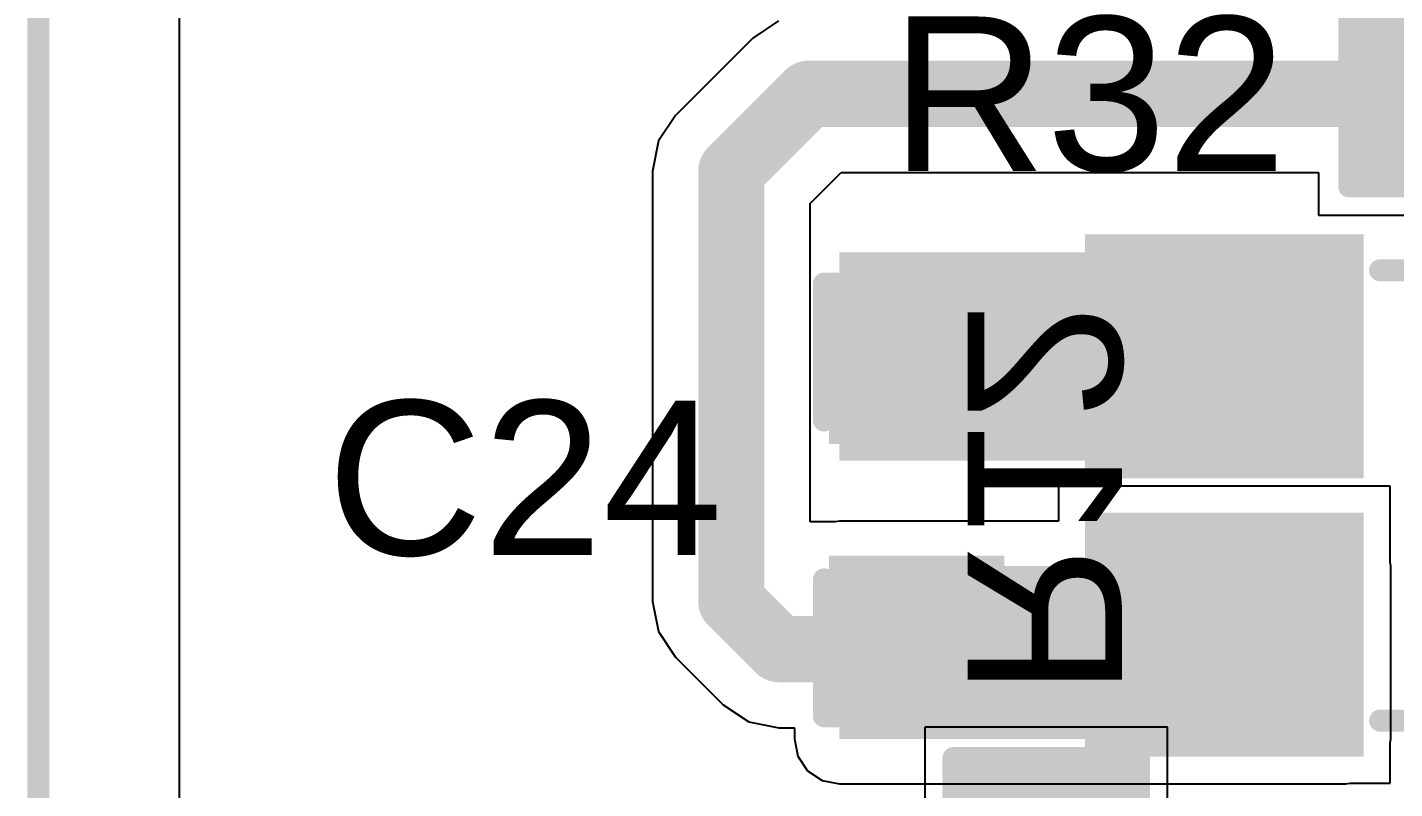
# Model space of a CAD drawing. Header units: inches. Extents: x -0.8 to 12, y -0.1 to 3.7.
# Drawn here: x -0.0025 to 0.3073, y 0.1456 to 0.318 of the extents above; entities that cross this region are included whole.
import ezdxf

# ---------------------------------------------------------------- set-up
doc = ezdxf.new("R2010")
doc.units = ezdxf.units.IN
doc.header["$MEASUREMENT"] = 0
for name, color, linetype in [('Board Outline', 216, 'Continuous'), ('Bottom Layer', 5, 'Continuous'), ('Bottom Overlay', 54, 'Continuous'), ('Bottom Paste', 16, 'Continuous'), ('Bottom Solder', 6, 'Continuous'), ('Top Layer', 1, 'Continuous'), ('Top Overlay', 2, 'Continuous'), ('Top Paste', 8, 'Continuous'), ('Top Solder', 216, 'Continuous')]:
    doc.layers.add(name, color=color, linetype=linetype)
doc.styles.add('Arial', font='', dxfattribs={"height": 0.2})
doc.styles.get('Arial').set_extended_font_data('Arial')

# ---------------------------------------------------------------- blocks, each defined once
blk = doc.blocks.new('R___0603_B_16')
at = {"layer": 'Bottom Layer'}
for points in [[(-0.045, -0.0175), (-0.045, 0.0175), (-0.015, 0.0175), (-0.015, -0.0175)], [(0.015, -0.0175), (0.015, 0.0175), (0.045, 0.0175), (0.045, -0.0175)]]:
    blk.add_hatch(color=5, dxfattribs=at).paths.add_polyline_path(points)
at = {"layer": 'Bottom Paste'}
for points in [[(-0.045, -0.0175), (-0.045, 0.0175), (-0.015, 0.0175), (-0.015, -0.0175)], [(0.015, -0.0175), (0.015, 0.0175), (0.045, 0.0175), (0.045, -0.0175)]]:
    blk.add_hatch(color=16, dxfattribs=at).paths.add_polyline_path(points)
at = {"layer": 'Bottom Solder'}
for points in [[(-0.049, -0.0215), (-0.049, 0.0215), (-0.011, 0.0215), (-0.011, -0.0215)], [(0.011, -0.0215), (0.011, 0.0215), (0.049, 0.0215), (0.049, -0.0215)]]:
    blk.add_hatch(color=6, dxfattribs=at).paths.add_polyline_path(points)
at = {"layer": 'Bottom Overlay'}
for points in [[(-0.048, 0.021, 0.005, 0.005, 0), (-0.048, -0.021, 0.005, 0.005, 0)], [(-0.048, 0.021, 0.005, 0.005, 0), (0.048, 0.021, 0.005, 0.005, 0)], [(0.048, 0.021, 0.005, 0.005, 0), (0.048, -0.021, 0.005, 0.005, 0)], [(-0.048, -0.021, 0.005, 0.005, 0), (0.048, -0.021, 0.005, 0.005, 0)]]:
    blk.add_lwpolyline(points, format="xyseb", dxfattribs=at)
for points in [[(-0.04925, 0.021, 0.0025, 0.0025, 1), (-0.04675, 0.021, 0.0025, 0.0025, 1)], [(-0.04925, 0.021, 0.0025, 0.0025, 1), (-0.04675, 0.021, 0.0025, 0.0025, 1)], [(0.04675, 0.021, 0.0025, 0.0025, 1), (0.04925, 0.021, 0.0025, 0.0025, 1)], [(0.04675, 0.021, 0.0025, 0.0025, 1), (0.04925, 0.021, 0.0025, 0.0025, 1)], [(-0.04925, -0.021, 0.0025, 0.0025, 1), (-0.04675, -0.021, 0.0025, 0.0025, 1)], [(-0.04925, -0.021, 0.0025, 0.0025, 1), (-0.04675, -0.021, 0.0025, 0.0025, 1)], [(0.04675, -0.021, 0.0025, 0.0025, 1), (0.04925, -0.021, 0.0025, 0.0025, 1)], [(0.04675, -0.021, 0.0025, 0.0025, 1), (0.04925, -0.021, 0.0025, 0.0025, 1)]]:
    blk.add_lwpolyline(points, format="xyseb", close=True, dxfattribs=at)
blk = doc.blocks.new('NX3225GA_25MHZ_STD_CRG_2_18')
at = {"layer": 'Top Layer'}
for points in [[(-0.07087, 0.05512), (-0.01575, 0.05512), (-0.01575, 0.00787), (-0.07087, 0.00787)], [(0.01575, 0.05512), (0.07087, 0.05512), (0.07087, 0.00787), (0.01575, 0.00787)], [(-0.07087, -0.00787), (-0.01575, -0.00787), (-0.01575, -0.05512), (-0.07087, -0.05512)], [(0.01575, -0.00787), (0.07087, -0.00787), (0.07087, -0.05512), (0.01575, -0.05512)]]:
    blk.add_hatch(color=1, dxfattribs=at).paths.add_polyline_path(points)
at = {"layer": 'Top Paste'}
for points in [[(-0.07087, 0.05512), (-0.01575, 0.05512), (-0.01575, 0.00787), (-0.07087, 0.00787)], [(0.01575, 0.05512), (0.07087, 0.05512), (0.07087, 0.00787), (0.01575, 0.00787)], [(-0.07087, -0.00787), (-0.01575, -0.00787), (-0.01575, -0.05512), (-0.07087, -0.05512)], [(0.01575, -0.00787), (0.07087, -0.00787), (0.07087, -0.05512), (0.01575, -0.05512)]]:
    blk.add_hatch(color=8, dxfattribs=at).paths.add_polyline_path(points)
at = {"layer": 'Top Solder'}
for points in [[(-0.07487, 0.05912), (-0.01175, 0.05912), (-0.01175, 0.00387), (-0.07487, 0.00387)], [(0.01175, 0.05912), (0.07487, 0.05912), (0.07487, 0.00387), (0.01175, 0.00387)], [(-0.07487, -0.00387), (-0.01175, -0.00387), (-0.01175, -0.05912), (-0.07487, -0.05912)], [(0.01175, -0.00387), (0.07487, -0.00387), (0.07487, -0.05912), (0.01175, -0.05912)]]:
    blk.add_hatch(color=216, dxfattribs=at).paths.add_polyline_path(points)
at = {"layer": 'Top Overlay'}
for points in [[(-0.008, 0.051, 0.005, 0.005, 0), (0.008, 0.051, 0.005, 0.005, 0)], [(-0.08241, -0.02694, 0.005, 0.005, 0), (-0.07741, -0.03194, 0.005, 0.005, 0)], [(-0.08241, -0.03694, 0.005, 0.005, 0), (-0.08241, -0.02694, 0.005, 0.005, 0)], [(-0.08241, -0.03694, 0.005, 0.005, 0), (-0.07741, -0.03194, 0.005, 0.005, 0)], [(-0.008, -0.051, 0.005, 0.005, 0), (0.008, -0.051, 0.005, 0.005, 0)]]:
    blk.add_lwpolyline(points, format="xyseb", dxfattribs=at)
for points in [[(-0.00925, 0.051, 0.0025, 0.0025, 1), (-0.00675, 0.051, 0.0025, 0.0025, 1)], [(0.00675, 0.051, 0.0025, 0.0025, 1), (0.00925, 0.051, 0.0025, 0.0025, 1)], [(-0.08366, -0.02694, 0.0025, 0.0025, 1), (-0.08116, -0.02694, 0.0025, 0.0025, 1)], [(-0.08366, -0.02694, 0.0025, 0.0025, 1), (-0.08116, -0.02694, 0.0025, 0.0025, 1)], [(-0.07866, -0.03194, 0.0025, 0.0025, 1), (-0.07616, -0.03194, 0.0025, 0.0025, 1)], [(-0.07866, -0.03194, 0.0025, 0.0025, 1), (-0.07616, -0.03194, 0.0025, 0.0025, 1)], [(-0.08366, -0.03694, 0.0025, 0.0025, 1), (-0.08116, -0.03694, 0.0025, 0.0025, 1)], [(-0.08366, -0.03694, 0.0025, 0.0025, 1), (-0.08116, -0.03694, 0.0025, 0.0025, 1)], [(-0.00925, -0.051, 0.0025, 0.0025, 1), (-0.00675, -0.051, 0.0025, 0.0025, 1)], [(0.00675, -0.051, 0.0025, 0.0025, 1), (0.00925, -0.051, 0.0025, 0.0025, 1)]]:
    blk.add_lwpolyline(points, format="xyseb", close=True, dxfattribs=at)
blk = doc.blocks.new('RES_0603_25')
at = {"layer": 'Top Layer'}
for points in [[(-0.015, 0.0175), (-0.015, -0.0175), (-0.045, -0.0175), (-0.045, 0.0175)], [(0.045, 0.0175), (0.045, -0.0175), (0.015, -0.0175), (0.015, 0.0175)]]:
    blk.add_hatch(color=1, dxfattribs=at).paths.add_polyline_path(points)
at = {"layer": 'Top Paste'}
for points in [[(-0.015, 0.0175), (-0.015, -0.0175), (-0.045, -0.0175), (-0.045, 0.0175)], [(0.045, 0.0175), (0.045, -0.0175), (0.015, -0.0175), (0.015, 0.0175)]]:
    blk.add_hatch(color=8, dxfattribs=at).paths.add_polyline_path(points)
at = {"layer": 'Top Solder'}
for points in [[(-0.011, 0.0215), (-0.011, -0.0215), (-0.049, -0.0215), (-0.049, 0.0215)], [(0.049, 0.0215), (0.049, -0.0215), (0.011, -0.0215), (0.011, 0.0215)]]:
    blk.add_hatch(color=216, dxfattribs=at).paths.add_polyline_path(points)
at = {"layer": 'Top Overlay'}
for points in [[(-0.048, 0.021, 0.005, 0.005, 0), (0.048, 0.021, 0.005, 0.005, 0)], [(-0.048, -0.021, 0.005, 0.005, 0), (-0.048, 0.021, 0.005, 0.005, 0)], [(0.048, -0.021, 0.005, 0.005, 0), (0.048, 0.021, 0.005, 0.005, 0)], [(-0.048, -0.021, 0.005, 0.005, 0), (0.048, -0.021, 0.005, 0.005, 0)]]:
    blk.add_lwpolyline(points, format="xyseb", dxfattribs=at)
for points in [[(-0.04925, 0.021, 0.0025, 0.0025, 1), (-0.04675, 0.021, 0.0025, 0.0025, 1)], [(-0.04925, 0.021, 0.0025, 0.0025, 1), (-0.04675, 0.021, 0.0025, 0.0025, 1)], [(0.04675, 0.021, 0.0025, 0.0025, 1), (0.04925, 0.021, 0.0025, 0.0025, 1)], [(0.04675, 0.021, 0.0025, 0.0025, 1), (0.04925, 0.021, 0.0025, 0.0025, 1)], [(-0.04925, -0.021, 0.0025, 0.0025, 1), (-0.04675, -0.021, 0.0025, 0.0025, 1)], [(-0.04925, -0.021, 0.0025, 0.0025, 1), (-0.04675, -0.021, 0.0025, 0.0025, 1)], [(0.04675, -0.021, 0.0025, 0.0025, 1), (0.04925, -0.021, 0.0025, 0.0025, 1)], [(0.04675, -0.021, 0.0025, 0.0025, 1), (0.04925, -0.021, 0.0025, 0.0025, 1)]]:
    blk.add_lwpolyline(points, format="xyseb", close=True, dxfattribs=at)
blk = doc.blocks.new('CAP_0603_61')
at = {"layer": 'Top Layer'}
for points in [[(-0.015, 0.0175), (-0.015, -0.0175), (-0.045, -0.0175), (-0.045, 0.0175)], [(0.045, 0.0175), (0.045, -0.0175), (0.015, -0.0175), (0.015, 0.0175)]]:
    blk.add_hatch(color=1, dxfattribs=at).paths.add_polyline_path(points)
at = {"layer": 'Top Paste'}
for points in [[(-0.015, 0.0175), (-0.015, -0.0175), (-0.045, -0.0175), (-0.045, 0.0175)], [(0.045, 0.0175), (0.045, -0.0175), (0.015, -0.0175), (0.015, 0.0175)]]:
    blk.add_hatch(color=8, dxfattribs=at).paths.add_polyline_path(points)
at = {"layer": 'Top Solder'}
for points in [[(-0.01264, 0.01986), (-0.01264, -0.01986), (-0.04736, -0.01986), (-0.04736, 0.01986)], [(0.04736, 0.01986), (0.04736, -0.01986), (0.01264, -0.01986), (0.01264, 0.01986)]]:
    blk.add_hatch(color=216, dxfattribs=at).paths.add_polyline_path(points)
at = {"layer": 'Top Overlay'}
for points in [[(-0.049, -0.021, 0.005, 0.005, 0), (-0.049, 0.021, 0.005, 0.005, 0)], [(-0.018, 0.021, 0.005, 0.005, 0), (-0.049, 0.021, 0.005, 0.005, 0)], [(0.049, 0.021, 0.005, 0.005, 0), (0.018, 0.021, 0.005, 0.005, 0)], [(0.049, -0.021, 0.005, 0.005, 0), (0.049, 0.021, 0.005, 0.005, 0)], [(-0.018, -0.021, 0.005, 0.005, 0), (-0.049, -0.021, 0.005, 0.005, 0)], [(0.049, -0.021, 0.005, 0.005, 0), (0.018, -0.021, 0.005, 0.005, 0)]]:
    blk.add_lwpolyline(points, format="xyseb", dxfattribs=at)
for points in [[(-0.05025, 0.021, 0.0025, 0.0025, 1), (-0.04775, 0.021, 0.0025, 0.0025, 1)], [(-0.05025, 0.021, 0.0025, 0.0025, 1), (-0.04775, 0.021, 0.0025, 0.0025, 1)], [(-0.01925, 0.021, 0.0025, 0.0025, 1), (-0.01675, 0.021, 0.0025, 0.0025, 1)], [(0.01675, 0.021, 0.0025, 0.0025, 1), (0.01925, 0.021, 0.0025, 0.0025, 1)], [(0.04775, 0.021, 0.0025, 0.0025, 1), (0.05025, 0.021, 0.0025, 0.0025, 1)], [(0.04775, 0.021, 0.0025, 0.0025, 1), (0.05025, 0.021, 0.0025, 0.0025, 1)], [(-0.05025, -0.021, 0.0025, 0.0025, 1), (-0.04775, -0.021, 0.0025, 0.0025, 1)], [(-0.05025, -0.021, 0.0025, 0.0025, 1), (-0.04775, -0.021, 0.0025, 0.0025, 1)], [(-0.01925, -0.021, 0.0025, 0.0025, 1), (-0.01675, -0.021, 0.0025, 0.0025, 1)], [(0.01675, -0.021, 0.0025, 0.0025, 1), (0.01925, -0.021, 0.0025, 0.0025, 1)], [(0.04775, -0.021, 0.0025, 0.0025, 1), (0.05025, -0.021, 0.0025, 0.0025, 1)], [(0.04775, -0.021, 0.0025, 0.0025, 1), (0.05025, -0.021, 0.0025, 0.0025, 1)]]:
    blk.add_lwpolyline(points, format="xyseb", close=True, dxfattribs=at)

msp = doc.modelspace()

# ---------------------------------------------------------------- hatches: boundary and pattern name
at = {"layer": 'Top Layer'}
for points in [[(0.1815, 0.21988), (0.29625, 0.21988), (0.29625, 0.26712), (0.1815, 0.26712)], [(0.1815, 0.15689), (0.29625, 0.15689), (0.29625, 0.19601), (0.1815, 0.19601)]]:
    msp.add_hatch(color=1, dxfattribs=at).paths.add_polyline_path(points)

# ---------------------------------------------------------------- linework, layer by layer
at = {"layer": 'Board Outline'}
msp.add_lwpolyline([(0, 0, 0.005, 0.005, 0), (0, 1.95441, 0.005, 0.005, 0)], format="xyseb", dxfattribs=at)
msp.add_lwpolyline([(0, 0, 0.005, 0.005, 0), (0, 1.95441, 0.005, 0.005, 0)], format="xyseb", dxfattribs=at)
at = {"layer": 'Bottom Layer'}
for p, q in [((0.032, 0.0439), (0.032, 1.909)), ((0.25583, 0.15953), (0.20083, 0.15953)), ((0.20083, 0.15953), (0.20083, 0.10953)), ((0.25583, 0.13837), (0.25583, 0.15953))]:
    msp.add_line(p, q, dxfattribs=at)
at = {"layer": 'Top Layer'}
for p, q in [((0.032, 0.04583), (0.032, 1.909)), ((0.16767, 0.31949), (0.16188, 0.31562)), ((0.16188, 0.31562), (0.14438, 0.29812)), ((0.16188, 0.31562), (0.16188, 0.31562)), ((0.14438, 0.29812), (0.14052, 0.29233)), ((0.14052, 0.29233), (0.13916, 0.28551)), ((0.13916, 0.28551), (0.13916, 0.18801)), ((0.17484, 0.27812), (0.18189, 0.28516)), ((0.18189, 0.28516), (0.29, 0.28516)), ((0.29, 0.28516), (0.29, 0.27551)), ((0.17484, 0.20601), (0.17484, 0.27812)), ((0.29, 0.27551), (0.31775, 0.27551)), ((0.30625, 0.21413), (0.23113, 0.21413)), ((0.23113, 0.21413), (0.23113, 0.2062)), ((0.30625, 0.19699), (0.30625, 0.21413)), ((0.18052, 0.20601), (0.17484, 0.20601)), ((0.1815, 0.2062), (0.18052, 0.20601)), ((0.23113, 0.2062), (0.1815, 0.2062)), ((0.30645, 0.19601), (0.30625, 0.19699)), ((0.30645, 0.15689), (0.30645, 0.19601)), ((0.13916, 0.18801), (0.14052, 0.18118)), ((0.14052, 0.18118), (0.14438, 0.17539)), ((0.14438, 0.17539), (0.15517, 0.1646)), ((0.15517, 0.1646), (0.15517, 0.1646)), ((0.15517, 0.1646), (0.16096, 0.16074)), ((0.16096, 0.16074), (0.16779, 0.15938)), ((0.16779, 0.15938), (0.1713, 0.15938)), ((0.1713, 0.15938), (0.1713, 0.15689)), ((0.1713, 0.15689), (0.17208, 0.15299)), ((0.30625, 0.1559), (0.30645, 0.15689)), ((0.30625, 0.14689), (0.30625, 0.1559)), ((0.17208, 0.15299), (0.17429, 0.14968)), ((0.17429, 0.14968), (0.1776, 0.14747)), ((0.1776, 0.14747), (0.1815, 0.14669)), ((0.1815, 0.14669), (0.29625, 0.14669)), ((0.29625, 0.14669), (0.29724, 0.14689)), ((0.29724, 0.14689), (0.30625, 0.14689))]:
    msp.add_line(p, q, dxfattribs=at)
for points in [[(0.157, 0.28551, 0.015, 0.015, 0), (0.1745, 0.30301, 0.015, 0.015, 0)], [(0.1745, 0.30301, 0.015, 0.015, 0), (0.315, 0.30301, 0.015, 0.015, 0)], [(0.157, 0.18801, 0.015, 0.015, 0), (0.157, 0.28551, 0.015, 0.015, 0)], [(0.157, 0.18801, 0.015, 0.015, 0), (0.16779, 0.17722, 0.015, 0.015, 0)], [(0.19521, 0.17722, 0.015, 0.015, 0), (0.199, 0.18101, 0.015, 0.015, 0)], [(0.16779, 0.17722, 0.015, 0.015, 0), (0.19521, 0.17722, 0.015, 0.015, 0)]]:
    msp.add_lwpolyline(points, format="xyseb", dxfattribs=at)
for points in [[(0.17075, 0.30301, 0.0075, 0.0075, 1), (0.17825, 0.30301, 0.0075, 0.0075, 1)], [(0.17075, 0.30301, 0.0075, 0.0075, 1), (0.17825, 0.30301, 0.0075, 0.0075, 1)], [(0.15325, 0.28551, 0.0075, 0.0075, 1), (0.16075, 0.28551, 0.0075, 0.0075, 1)], [(0.15325, 0.28551, 0.0075, 0.0075, 1), (0.16075, 0.28551, 0.0075, 0.0075, 1)], [(0.15325, 0.18801, 0.0075, 0.0075, 1), (0.16075, 0.18801, 0.0075, 0.0075, 1)], [(0.15325, 0.18801, 0.0075, 0.0075, 1), (0.16075, 0.18801, 0.0075, 0.0075, 1)], [(0.19525, 0.18101, 0.0075, 0.0075, 1), (0.20275, 0.18101, 0.0075, 0.0075, 1)], [(0.16404, 0.17722, 0.0075, 0.0075, 1), (0.17154, 0.17722, 0.0075, 0.0075, 1)], [(0.16404, 0.17722, 0.0075, 0.0075, 1), (0.17154, 0.17722, 0.0075, 0.0075, 1)], [(0.19146, 0.17722, 0.0075, 0.0075, 1), (0.19896, 0.17722, 0.0075, 0.0075, 1)], [(0.19146, 0.17722, 0.0075, 0.0075, 1), (0.19896, 0.17722, 0.0075, 0.0075, 1)]]:
    msp.add_lwpolyline(points, format="xyseb", close=True, dxfattribs=at)

# ---------------------------------------------------------------- block references
for name, p in [('RES_0603_25', (0.345, 0.30301)), ('NX3225GA_25MHZ_STD_CRG_2_18', (0.312, 0.21201))]:
    msp.add_blockref(name, p)
for name, p, rotation in [('CAP_0603_61', (0.199, 0.21101), 270), ('R___0603_B_16', (0.22833, 0.10453), 90)]:
    msp.add_blockref(name, p, dxfattribs=dict(rotation=rotation))

# ---------------------------------------------------------------- texts
at = {"layer": 'Bottom Overlay', "style": 'Arial', "text_generation_flag": 2}
msp.add_text('R12', height=0.035, rotation=270, dxfattribs=at).set_placement((0.21051, 0.16626))
at = {"layer": 'Top Overlay', "style": 'Arial'}
for s, p in [('R32', (0.19307, 0.28551)), ('C24', (0.06535, 0.19851))]:
    msp.add_text(s, height=0.035, dxfattribs=at).set_placement(p)

doc.saveas('drawing.dxf')
